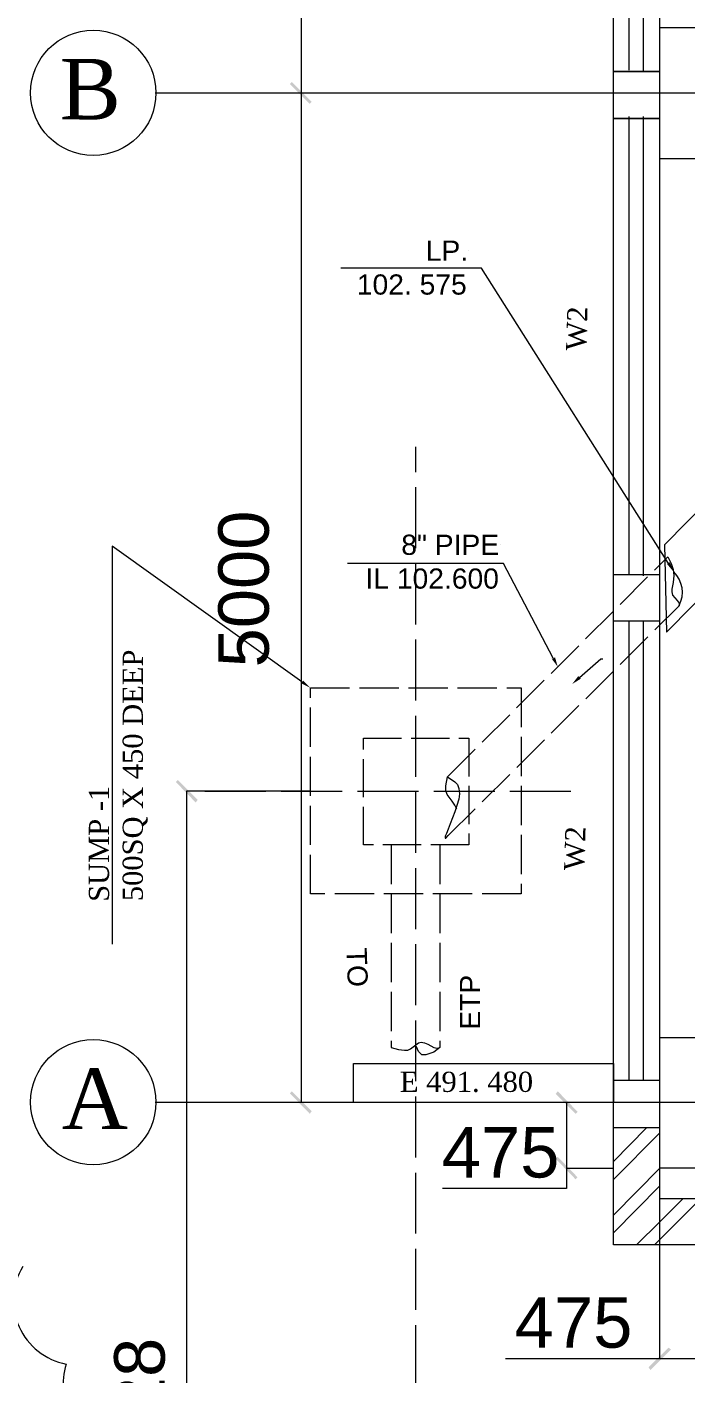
# Model space of a CAD drawing. Header units: inches. Extents: x 2602 to 127694, y 109 to 91908.
# Drawn here: x 7203 to 10463, y 25330 to 32002 of the extents above; entities that cross this region are included whole.
import ezdxf

# ---------------------------------------------------------------- set-up
doc = ezdxf.new("R2010")
doc.units = ezdxf.units.IN
doc.header["$MEASUREMENT"] = 0
doc.linetypes.add('PDF_IMPORT', pattern=[1, 0.8, -0.2])
doc.layers.add('PDF_Geometry', color=7, linetype='Continuous')
doc.layers.add('PDF_Solid Fills', color=7, linetype='Continuous', true_color=0x724639)
doc.layers.add('PDF_Text', color=230, linetype='Continuous', true_color=0xff007f)
doc.styles.add('PDF Arial', font='arial.ttf')
doc.styles.add('PDF Times New Roman', font='times.ttf')

msp = doc.modelspace()

# ---------------------------------------------------------------- hatches: boundary and pattern name
at = {"layer": 'PDF_Solid Fills', "true_color": 0x00b8b8, "transparency": 33554559}
for points in [[(8611.5, 31631.6), (8513.1, 31730.1), (8503.3, 31720.2), (8601.7, 31621.8)], [(8037.5, 28161.2), (8047.3, 28174.4), (7948.9, 28272.8), (7939.1, 28262.9)], [(8513.1, 26731.1), (8503.3, 26721.3), (8601.7, 26619.6), (8611.5, 26632.7)], [(9917, 26619.6), (9926.8, 26629.4), (9828.4, 26731.1), (9818.6, 26718)], [(9828.4, 26406.4), (9818.6, 26396.5), (9917, 26294.8), (9926.8, 26304.7)], [(10389.3, 25451.8), (10376.2, 25461.7), (10277.8, 25363.3), (10287.7, 25350.1)]]:
    msp.add_hatch(color=132, dxfattribs=at).paths.add_polyline_path(points)

# ---------------------------------------------------------------- linework, layer by layer
at = {"layer": 'PDF_Geometry', "color": 12, "linetype": 'PDF_IMPORT', "lineweight": 0, "ltscale": 15816.91609, "true_color": 0xdd0000}
msp.add_lwpolyline([(33514.5, 25970.1), (10104, 25970.1), (10104, 77376.7)], dxfattribs=at)
at = {"layer": 'PDF_Geometry', "color": 12, "lineweight": 0, "true_color": 0xdd0000}
for points in [[(10333.6, 25970.1), (10333.6, 40150.2), (10104, 40150.2)], [(10179.4, 34059), (10179.4, 31789.1)], [(10251.6, 34059), (10251.6, 31782.5)], [(10179.4, 31559.5), (10179.4, 29289.6)], [(10251.6, 31559.5), (10251.6, 29283.1)], [(10333.6, 29289.6), (10104, 29289.6)], [(10333.6, 29060), (10104, 29060)], [(10179.4, 29060), (10179.4, 26790.1)], [(10251.6, 29060), (10251.6, 26783.6)], [(10333.6, 26668.8), (10333.6, 26783.6), (10104, 26783.6)], [(10104, 26383.4), (10268, 26550.7)], [(10333.6, 26550.7), (10104, 26550.7)], [(10104, 26294.8), (10333.6, 26524.4)], [(10104, 26117.7), (10333.6, 26350.6)], [(10104, 26029.1), (10333.6, 26262)], [(10218.8, 25970.1), (10333.6, 26084.9), (10448.4, 26199.7)], [(10307.3, 25970.1), (10333.6, 25996.3), (10537, 26199.7)]]:
    msp.add_lwpolyline(points, dxfattribs=at)
at = {"layer": 'PDF_Geometry', "color": 1, "lineweight": 0}
msp.add_lwpolyline([(12019.6, 39172.7), (11580, 39172.7), (11580, 30680.4), (10356.5, 29437.2), (10366.4, 29004.2), (12019.6, 30680.4)], close=True, dxfattribs=at)
at = {"layer": 'PDF_Geometry', "color": 132, "lineweight": 0, "true_color": 0x00b8b8}
for points in [[(8559, 36676.5), (8559, 33999.9), (8559, 31677.6), (8559, 28997.7), (8559, 26675.3)], [(8604.9, 28217), (7991.6, 28217), (7991.6, 24808.9), (7991.6, 21751.8), (8604.9, 21751.8)], [(10104, 26675.3), (9871.1, 26675.3), (9871.1, 26350.6), (10104, 26350.6)], [(10104, 26675.3), (10104, 26675.3)], [(9871.1, 26350.6), (9871.1, 26248.9), (9257.7, 26248.9)], [(9871.1, 26350.6), (9871.1, 26350.6)], [(10104, 26350.6), (10104, 26350.6)], [(10809.2, 25970.1), (10809.2, 25405.9), (10333.6, 25405.9), (10333.6, 25970.1)], [(10333.6, 25970.1), (10333.6, 25970.1)], [(10333.6, 25405.9), (9569.3, 25405.9)], [(10333.6, 25405.9), (10333.6, 25405.9)]]:
    msp.add_lwpolyline(points, dxfattribs=at)
at = {"layer": 'PDF_Geometry', "color": 17, "lineweight": 0, "true_color": 0x724639}
for points in [[(10333.6, 31999), (11284.8, 31999), (11284.8, 31349.6), (10333.6, 31349.6)], [(10333.6, 26996.8), (11284.8, 26996.8), (11284.8, 26350.6), (10333.6, 26350.6)]]:
    msp.add_lwpolyline(points, close=True, dxfattribs=at)
at = {"layer": 'PDF_Geometry', "color": 12, "lineweight": 0, "true_color": 0xdd0000}
for points in [[(10104, 31782.5), (10333.6, 31782.5)], [(10104, 31549.6), (10333.6, 31549.6)]]:
    msp.add_lwpolyline(points, close=True, dxfattribs=at)
at = {"layer": 'PDF_Geometry', "color": 30, "lineweight": 0, "true_color": 0xff7f00}
for points in [[(11954, 31674.3), (7837.4, 31674.3)], [(11954, 26675.3), (7837.4, 26675.3)]]:
    msp.add_lwpolyline(points, dxfattribs=at)
at = {"layer": 'PDF_Geometry', "lineweight": 0}
for points in [[(9385.6, 30893.6), (9385.6, 30893.6)], [(10376.2, 29345.4), (9451.2, 30808.3), (8755.8, 30808.3)], [(9543.1, 29437.2), (9543.1, 29437.2)], [(9805.5, 28876.3), (9559.5, 29345.4), (8788.6, 29345.4)], [(9936.7, 28781.2), (10041.7, 28873), (10051.5, 28873)], [(7397.8, 25376.4), (7397.8, 25376.4)]]:
    msp.add_lwpolyline(points, dxfattribs=at)
at = {"layer": 'PDF_Geometry', "linetype": 'PDF_IMPORT', "lineweight": 0, "ltscale": 377.218032}
for points in [[(9126.5, 18104.3), (9126.5, 29922.7)], [(8083.4, 28217), (9933.4, 28217)]]:
    msp.add_lwpolyline(points, dxfattribs=at)
at = {"layer": 'PDF_Geometry', "color": 32, "lineweight": 0, "true_color": 0xdd6d00}
msp.add_lwpolyline([(8562.3, 28758.2), (7624.2, 29430.7), (7624.2, 27459.3)], dxfattribs=at)
at = {"layer": 'PDF_Geometry', "color": 1, "linetype": 'PDF_IMPORT', "lineweight": 0, "ltscale": 241.219796}
for points in [[(9283.9, 28289.2), (10372.9, 29378.2)], [(9283.9, 27994), (10428.7, 29135.4)]]:
    msp.add_lwpolyline(points, dxfattribs=at)
at = {"layer": 'PDF_Geometry', "color": 1, "lineweight": 0}
for points in [[(10372.9, 29378.2), (10389.3, 29345.4), (10399.2, 29315.9), (10402.5, 29286.3), (10399.2, 29250.3), (10392.6, 29217.5), (10392.6, 29204.3), (10395.9, 29187.9), (10418.9, 29161.7), (10428.7, 29148.6), (10428.7, 29135.4)], [(9329.9, 28128.4), (9320, 28148.1), (9306.9, 28167.8), (9280.7, 28200.6), (9274.1, 28220.3), (9274.1, 28243.2), (9283.9, 28289.2), (9320, 28262.9), (9333.1, 28249.8), (9339.7, 28230.1), (9343, 28203.9), (9339.7, 28177.6), (9320, 28115.3), (9297.1, 28056.3), (9287.2, 28030), (9277.4, 28007.1), (9270.8, 27994), (9270.8, 27984.1), (9274.1, 27984.1), (9287.2, 27997.2)], [(9005.1, 26947.6), (9041.2, 26937.7), (9070.7, 26934.5), (9087.1, 26934.5), (9100.2, 26941), (9126.5, 26960.7), (9139.6, 26970.5), (9152.7, 26973.8), (9169.1, 26970.5), (9185.5, 26964), (9215.1, 26947.6), (9231.5, 26944.3), (9244.6, 26947.6), (9215.1, 26924.6), (9195.4, 26918.1), (9175.7, 26911.5), (9156, 26911.5), (9149.5, 26918.1), (9139.6, 26927.9), (9129.8, 26950.9), (9123.2, 26957.4), (9116.6, 26950.9)]]:
    msp.add_lwpolyline(points, dxfattribs=at)
at = {"layer": 'PDF_Geometry', "linetype": 'PDF_IMPORT', "lineweight": 0, "ltscale": 242.731603}
msp.add_lwpolyline([(9648, 28728.7), (9648, 27708.6), (8604.9, 27708.6), (8604.9, 28728.7), (9648, 28728.7)], dxfattribs=at)
at = {"layer": 'PDF_Geometry', "color": 162, "linetype": 'PDF_IMPORT', "lineweight": 0, "ltscale": 236.17129, "true_color": 0x002db8}
msp.add_lwpolyline([(9388.9, 28479.4), (9388.9, 27951.3), (8867.4, 27951.3), (8867.4, 28479.4), (9388.9, 28479.4)], dxfattribs=at)
at = {"layer": 'PDF_Geometry', "color": 1, "linetype": 'PDF_IMPORT', "lineweight": 0, "ltscale": 242.731603}
for points in [[(9005.1, 27951.3), (9005.1, 26947.6)], [(9244.6, 27951.3), (9244.6, 26947.6)]]:
    msp.add_lwpolyline(points, dxfattribs=at)
at = {"layer": 'PDF_Geometry', "color": 230, "lineweight": 0, "true_color": 0xff007f}
msp.add_lwpolyline([(8818.2, 26868.9), (10104, 26868.9), (10104, 26675.3), (8818.2, 26675.3)], close=True, dxfattribs=at)
at = {"layer": 'PDF_Geometry', "color": 12, "linetype": 'PDF_IMPORT', "lineweight": 0, "ltscale": 8725.217088, "true_color": 0xdd0000}
msp.add_lwpolyline([(10333.6, 26199.7), (33514.5, 26199.7)], dxfattribs=at)
at = {"layer": 'PDF_Geometry', "lineweight": 0}
msp.add_lwpolyline([(7181.6, 25862.7, 0.520571), (7397.4, 25379.5, 0.520574), (7664.7, 25005.7)], format="xyb", dxfattribs=at)
at = {"layer": 'PDF_Geometry', "color": 30, "lineweight": 0, "true_color": 0xff7f00}
for centre in [(7530.7, 31675.9), (7530.7, 26677)]:
    msp.add_circle(centre, 310, dxfattribs=at)
at = {"layer": 'PDF_Geometry', "color": 1, "lineweight": 0}
msp.add_arc((10305.7, 29202.7), 139.4, 332.17201, 46.24145, dxfattribs=at)
at = {"layer": 'PDF_Solid Fills', "color": 7, "transparency": 33554559}
for points in [[(10382.8, 29351.9), (10402.5, 29302.7), (10369.7, 29342.1)], [(9815.3, 28879.6), (9828.4, 28833.7), (9798.9, 28873)], [(9943.2, 28774.6), (9900.6, 28748.4), (9930.1, 28787.7)]]:
    msp.add_solid(points, dxfattribs=at)
at = {"layer": 'PDF_Solid Fills', "color": 32, "true_color": 0xdd6d00, "transparency": 33554559}
msp.add_solid([(8568.9, 28764.8), (8604.9, 28728.7), (8559, 28751.7)], dxfattribs=at)

# ---------------------------------------------------------------- texts
at = {"layer": 'PDF_Text', "color": 30, "true_color": 0xff7f00, "char_height": 300, "attachment_point": 7, "style": 'PDF Times New Roman'}
for s, insert in [('B', (7365, 31543.1)), ('A', (7374.9, 26544.1))]:
    msp.add_mtext(s, dxfattribs=dict(at, insert=insert))
at = {"layer": 'PDF_Text', "color": 7, "char_height": 100, "attachment_point": 7, "style": 'PDF Arial'}
for s, insert in [('LP.', (9175.7, 30844.4)), ('102. 575', (8834.6, 30675.4)), ('8" PIPE', (9054.3, 29386.3)), ('IL 102.600', (8877.2, 29219))]:
    msp.add_mtext(s, dxfattribs=dict(at, insert=insert))
at = {"layer": 'PDF_Text', "char_height": 100, "attachment_point": 7}
for s, insert, rotation, style in [('W2', (9971.7, 30398.2), 88.23674, 'PDF Times New Roman'), ('W2', (9961.9, 27823.3), 88.20921, 'PDF Times New Roman'), ('TO', (8782, 27439.8), 271.93925, 'PDF Arial'), ('ETP', (9444.7, 27036.1), 90, 'PDF Arial')]:
    msp.add_mtext(s, dxfattribs=dict(at, insert=insert, rotation=rotation, style=style))
at = {"layer": 'PDF_Text', "color": 132, "true_color": 0x00b8b8, "char_height": 249.99, "attachment_point": 7, "rotation": 90, "style": 'PDF Arial'}
for s, insert in [('5000', (8402.6, 28830.4)), ('7128', (7887.6, 24733.5))]:
    msp.add_mtext(s, dxfattribs=dict(at, insert=insert))
at = {"layer": 'PDF_Text', "color": 32, "true_color": 0xdd6d00, "attachment_point": 7, "rotation": 90, "style": 'PDF Times New Roman'}
for s, insert, char_height in [('500SQ X 450 DEEP', (7800.7, 27672.5), 99.997), ('SUMP -1', (7610.1, 27669.2), 100)]:
    msp.add_mtext(s, dxfattribs=dict(at, insert=insert, char_height=char_height))
at = {"layer": 'PDF_Text', "insert": (9047.8, 26725.8), "char_height": 100, "attachment_point": 7, "style": 'PDF Times New Roman'}
msp.add_mtext('E 491. 480', dxfattribs=at)
at = {"layer": 'PDF_Text', "color": 132, "true_color": 0x00b8b8, "char_height": 249.99, "attachment_point": 7, "style": 'PDF Arial'}
for insert in [(9254.4, 26300.4), (9615.2, 25457.4)]:
    msp.add_mtext('475', dxfattribs=dict(at, insert=insert))

doc.saveas('drawing.dxf')
